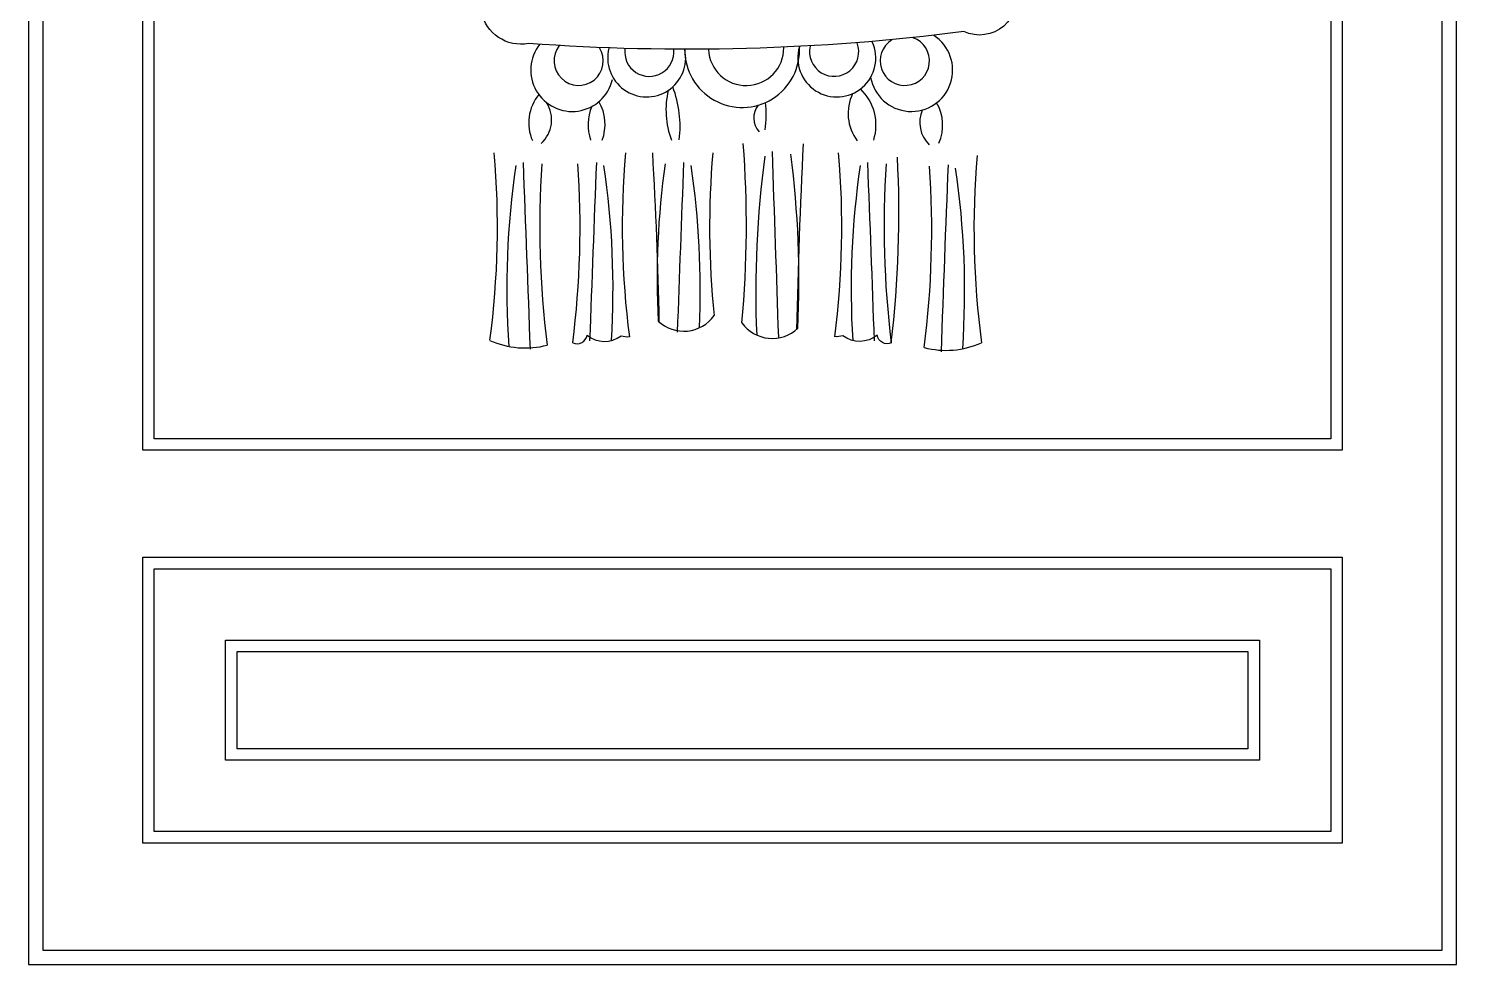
# Model space of a CAD drawing. Header units: metres. Extents: x -607 to -196, y 0 to 941.
# Drawn here: x -598.2 to -218.2, y 0 to 249 of the extents above; entities that cross this region are included whole.
import ezdxf

# ---------------------------------------------------------------- set-up
doc = ezdxf.new("R2010")
doc.units = ezdxf.units.M
for name, color, linetype in [('3', 3, 'Continuous'), ('4', 4, 'Continuous'), ('7', 7, 'Continuous')]:
    doc.layers.add(name, color=color, linetype=linetype)

msp = doc.modelspace()

# ---------------------------------------------------------------- linework, layer by layer
at = {"layer": '3'}
msp.add_lwpolyline([(-594.44, 917.51), (-594.44, 3.8), (-222.04, 3.8), (-222.04, 930.76)], dxfattribs=at)
for points in [[(-564.8, 139.84), (-564.8, 688.56), (-251.68, 688.56), (-251.68, 139.84)], [(-564.8, 35.34), (-564.8, 105.26), (-251.68, 105.26), (-251.68, 35.34)], [(-545.8, 54.34), (-545.8, 86.26), (-270.68, 86.26), (-270.68, 54.34)], [(-542.76, 57.38), (-542.76, 83.22), (-273.72, 83.22), (-273.72, 57.38)]]:
    msp.add_lwpolyline(points, close=True, dxfattribs=at)
msp.add_lwpolyline([(-294.58, 322.84, -0.35), (-341.44, 280.23, 0.37), (-351.97, 272.34, 0.43), (-343.54, 267.08, -1.14), (-349.34, 248.15, -0.05), (-465.17, 244.99, -0.99), (-469.38, 266.03, 0.63), (-458.32, 281.81, 0.14), (-483.59, 290.75, -0.37), (-513.08, 319.16, -0.4), (-497.28, 357.03, -0.22), (-455.69, 349.14, 0.15), (-359.34, 348.08, -0.11), (-316.17, 357.55, -0.39)], format="xyb", close=True, dxfattribs=at)
for points in [[(-453.4, 165.38, 0.49), (-449.61, 167.37, 0.34), (-440.54, 167.23, 0.09), (-438.35, 167.01, 0.09)], [(-368.63, 165.38, -0.49), (-372.42, 167.37, -0.34), (-381.5, 167.23, -0.09), (-383.68, 167.01, -0.09)]]:
    msp.add_lwpolyline(points, format="xyb", dxfattribs=at)
for centre, radius, start, end in [((-363.31, 237.91), 11, 190.04, 57.19), ((-453.57, 237.91), 11, 141.39, 346.83), ((-451.84, 240.39), 6.55, 141.95, 32.04), ((-433.74, 241.16), 10.38, 165.5, 12.18), ((-433.04, 242.8), 6.55, 172.84, 4.97), ((-408.33, 243.25), 15.27, 179.62, 3.26), ((-407.28, 243.84), 10.03, 182.68, 0.42), ((-383.14, 241.16), 10.38, 163.45, 24.56), ((-383.84, 242.8), 6.55, 166.94, 20.95), ((-365.04, 240.39), 6.55, 121.75, 69.91), ((-405.73, 227.36), 22.87, 166.97, 200.62), ((-454.39, 222.94), 29.54, 352.98, 20.86), ((-385.91, 223.29), 13.2, 342.43, 46.7), ((-453.4, 223.91), 11.74, 140.33, 203.88), ((-467.45, 224.7), 8.42, 311.78, 32.79), ((-436.12, 223.29), 13.2, 158.12, 197.57), ((-456.76, 223.49), 11.95, 339.31, 30.31), ((-399.87, 225.22), 5.38, 141.14, 223.29), ((-435.14, 226.22), 33.2, 352.75, 5.35), ((-368.05, 226.4), 12.09, 154.1, 217.15), ((-366.7, 223.27), 11.74, 336.12, 30.42), ((-352.65, 224.06), 8.42, 157.41, 225.73), ((-686.65, 196.78), 279.45, 354.64, 4.44), ((1156.02, 138.81), 1550.14, 177.06, 178.89), ((-702.72, 196.25), 229.26, 352.43, 4.91), ((-13401.57, -297.16), 12945.08, 2.04, 2.26), ((-215.3, 196.22), 246.92, 176.1, 187.32), ((-698.39, 196.22), 246.92, 352.83, 3.9), ((12487.88, -297.16), 12945.08, 177.74, 177.95), ((-210.97, 196.25), 229.26, 175.09, 187.33), ((-1710.88, 143.48), 1280.8, 1.23, 3.24), ((-214.49, 182.48), 216.49, 171.89, 183), ((12511.11, -297.16), 12945.08, 177.74, 177.94), ((-187.74, 196.25), 229.26, 175.09, 185.92), ((-131.78, 178.91), 272.93, 172.39, 182.41), ((-16138.69, -347.05), 15748.47, 1.87, 2.05), ((-658.66, 181.76), 265.45, 357.29, 7.32), ((-611.07, 196.25), 229.26, 352.67, 4.91), ((-13309.92, -297.16), 12945.08, 2.05, 2.26), ((-123.65, 196.22), 246.92, 176.1, 187.17), ((-660.36, 199.74), 293.74, 353.28, 2.93), ((-117.38, 195.6), 229.26, 175.09, 187.57), ((-247.09, 179.76), 223.89, 171.59, 183.93), ((-666.59, 179.76), 223.89, 356.48, 8.41), ((-643.37, 179.76), 223.89, 357.34, 8.41), ((-155.44, 179.76), 223.89, 171.59, 183.52), ((-604.8, 195.57), 246.92, 352.68, 3.9), ((12581.47, -297.8), 12945.08, 177.74, 177.96), ((-573.01, 179.11), 223.89, 356.07, 8.41), ((-423.87, 178.43), 9.97, 226.85, 324.24), ((-400.32, 176.5), 9.97, 215.76, 313.15), ((-466.08, 186.64), 22.65, 245.52, 285.03), ((-354.02, 186), 22.65, 254.97, 294.48)]:
    msp.add_arc(centre, radius, start, end, dxfattribs=at)
at = {"layer": '4'}
msp.add_lwpolyline([(-598.24, 918.9), (-598.24, 0), (-218.24, 0), (-218.24, 929.75)], dxfattribs=at)
at = {"layer": '7'}
for points in [[(-567.84, 136.8), (-567.84, 691.6), (-248.64, 691.6), (-248.64, 136.8)], [(-567.84, 32.3), (-567.84, 108.3), (-248.64, 108.3), (-248.64, 32.3)]]:
    msp.add_lwpolyline(points, close=True, dxfattribs=at)

doc.saveas('drawing.dxf')
